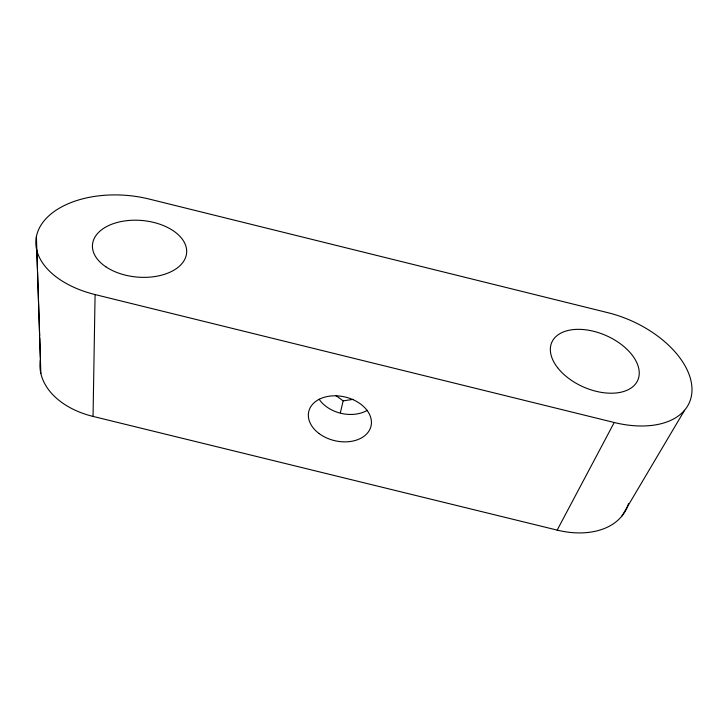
<?xml version="1.0" encoding="UTF-8"?>
<svg xmlns="http://www.w3.org/2000/svg" width="728" height="728" viewBox="0 0 728 728"><rect width="100%" height="100%" fill="white"/><g stroke="black" fill="none" stroke-linecap="round" stroke-linejoin="round"><path stroke-width="1.09" d="M93.047 416.416L95.086 294.567A86.332 51.606 4.4 0 1 40.149 226.563A86.332 51.606 4.4 0 1 149.049 199.026L608.044 312.731A85.786 51.024 24.3 0 1 691.937 387.587A85.786 51.024 24.3 0 1 614.232 422.504L557.175 530.111L93.047 416.416A77.578 52.753 2 0 1 40.44 359.359M340.376 412.703L343.143 400.864L335.854 395.504M621.949 515.988L684.593 410.246M343.143 400.864L353.062 399.381M95.086 294.567L614.232 422.504M36.4 236.554L37.474 269.233M37.547 271.48L39.667 335.699M39.74 337.956L40.404 358.231M36.8 250.377L40.859 373.428M628.482 503.721A77.132 52.225 26.7 0 1 557.175 530.111M367.358 410.283A31.049 22.377 13.1 0 1 319.137 399.217M105.842 266.794A47.247 28.392 5 0 0 184.939 258.986A47.247 28.392 5 0 0 127.873 220.557A47.247 28.392 5 0 0 105.842 266.794M557.602 367.686A46.974 28.092 23.8 0 0 634.488 385.158A46.974 28.092 23.8 0 0 592.346 330.985A46.974 28.092 23.8 0 0 557.602 367.686M318.973 433.46A31.968 22.441 13.1 0 0 370.807 426.917A31.968 22.441 13.1 0 0 329.875 396.114A31.968 22.441 13.1 0 0 318.973 433.46"/></g></svg>
